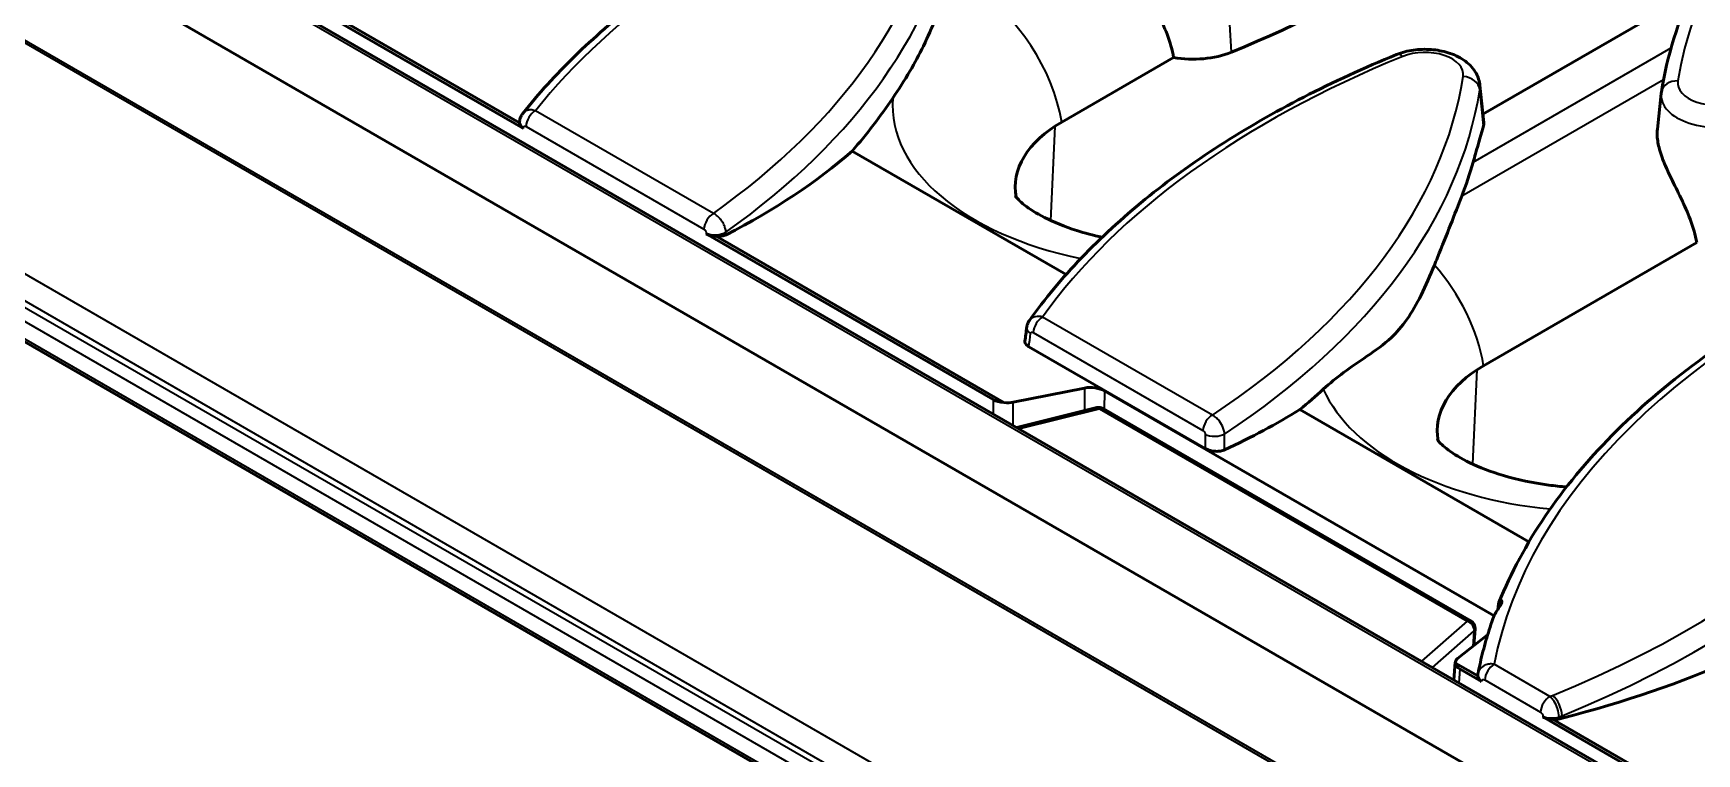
# Model space of a CAD drawing. Header units: millimetres. Extents: x 0 to 4362, y -130 to 2100.
# Drawn here: x 217.8 to 317.4, y 734.5 to 777.7 of the extents above; entities that cross this region are included whole.
import ezdxf

# ---------------------------------------------------------------- set-up
doc = ezdxf.new("R2010")
doc.units = ezdxf.units.MM
doc.header["$LTSCALE"] = 5
doc.layers.add('Sichtbar (ISO)', color=7, linetype='Continuous', lineweight=50)
doc.layers.add('Sichtbar schmal (ISO)', color=7, linetype='Continuous', lineweight=35)

msp = doc.modelspace()

# ---------------------------------------------------------------- linework, layer by layer
at = {"layer": 'Sichtbar (ISO)'}
for p, q in [((465.386, 645.121), (111.832, 849.246)), ((107.693, 846.975), (461.246, 642.851)), ((104.968, 824.054), (458.522, 619.93)), ((231.772, 780.85), (247.142, 771.976)), ((246.908, 772.315), (232.361, 780.714)), ((304.584, 772.834), (317.002, 780.003)), ((279.368, 772.353), (286.063, 776.219)), ((304.398, 774.574), (304.639, 772.322)), ((315.252, 774.068), (315.021, 771.923)), ((246.909, 772.329), (246.917, 772.404)), ((279.626, 763.223), (266.82, 770.617)), ((275.266, 755.739), (258.088, 765.656)), ((275.91, 755.571), (258.676, 765.521)), ((304.622, 757.773), (317.378, 765.138)), ((287.955, 752.815), (277.403, 758.908)), ((280.741, 756.435), (276.471, 755.588)), ((281.946, 756.254), (305.25, 742.799)), ((276.68, 754.07), (281.469, 755.26)), ((303.863, 742.493), (281.84, 755.208)), ((307.333, 747.227), (293.622, 755.143)), ((304.028, 741.005), (304.111, 742.019)), ((304.861, 741.663), (303.056, 740.238)), ((302.927, 740.025), (302.843, 738.965)), ((304.268, 739.198), (302.929, 739.971)), ((303.22, 739.599), (304.503, 738.859)), ((304.269, 739.211), (304.277, 739.284)), ((308.164, 736.745), (370.784, 700.591)), ((370.549, 700.931), (308.751, 736.61))]:
    msp.add_line(p, q, dxfattribs=at)
for centre, start, end in [((281.59, 754.775), 60, 103.95519), ((303.613, 742.06), 355.30307, 60)]:
    msp.add_arc(centre, 0.5, start, end, dxfattribs=at)
for centre, major_axis, ratio, start_param, end_param in [((252.899, 806.537), (-63.568, 0), 0.57735, 2.184893, 2.663872), ((287.223, 778.429), (-4, 0), 0.57735, 1.276578, 2.184893), ((210.472, 786.941), (63.043, 0), 0.57735, 5.818117, 5.91333), ((286.086, 768.475), (-9.5, 0), 0.57735, 5.497787, 6.396109), ((211.027, 789.485), (62.713, -6.827), 0.49047, 5.641828, 5.859535), ((241.787, 775.86), (63.043, 0), 0.57735, 6.063115, 6.120304), ((12279.446, -7033.611), (-7355.073, 15406.781), 0.626009, 0.774398, 0.774456), ((311.34, 753.895), (-9.5, 0), 0.57735, 5.497787, 6.396109), ((281.24, 755.966), (-0.998, 0.113), 0.488336, 3.983811, 5.290705), ((241.787, 775.86), (-63.043, 0), 0.57735, 2.536081, 2.576368), ((275.972, 756.148), (-1, 0), 0.578565, 0.785884, 1.5081), ((275.972, 756.057), (-0.998, 0.113), 0.488336, 1.564434, 2.149113), ((242.343, 777.405), (62.82, -6.839), 0.49047, 5.604078, 5.718668), ((303.922, 739.92), (-0.994, 0.113), 0.491843, 5.822803, 6.407482), ((303.929, 740.007), (-1.002, 0), 0.576137, 0.061569, 0.783786), ((273.659, 765.324), (62.927, -6.85), 0.49047, 5.367488, 5.581571), ((305.21, 739.183), (-0.908, 0.239), 0.994335, 0.06597, 0.150528), ((307.455, 738.183), (-3.31, 0.36), 0.49047, 2.158714, 2.225895)]:
    msp.add_ellipse(centre, major_axis=major_axis, ratio=ratio, start_param=start_param, end_param=end_param, dxfattribs=at)
for points, knots in [([(315.263, 774.155), (315.601, 776.306), (316.262, 778.435), (318.2, 782.577), (319.475, 784.59), (322.592, 788.442), (324.432, 790.282), (328.62, 793.739), (330.967, 795.357), (336.096, 798.33), (338.878, 799.685), (341.838, 800.889)], [5.5882853, 5.5882853, 5.5882853, 5.5882853, 5.7615256, 5.7615256, 5.9347658, 5.9347658, 6.108006, 6.108006, 6.2812463, 6.2812463, 6.4544865, 6.4544865, 6.4544865, 6.4544865]), ([(247.108, 772.873), (248.042, 774.048), (249.08, 775.191), (251.354, 777.404), (252.589, 778.473), (255.241, 780.527), (256.659, 781.512), (259.661, 783.387), (261.245, 784.277), (264.564, 785.956), (266.297, 786.743), (268.096, 787.476)], [5.9278941, 5.9278941, 5.9278941, 5.9278941, 6.0332126, 6.0332126, 6.138531, 6.138531, 6.2438495, 6.2438495, 6.349168, 6.349168, 6.4544865, 6.4544865, 6.4544865, 6.4544865]), ([(286.063, 776.219), (285.985, 776.678), (285.849, 777.147), (285.358, 778.444), (284.918, 779.277), (284.383, 780.388), (284.226, 780.726), (283.959, 781.393), (283.849, 781.722), (283.724, 782.276), (283.688, 782.549), (283.695, 782.873), (283.7, 782.939), (283.707, 783.004)], [2.8285154, 2.8285154, 2.8285154, 2.8285154, 2.9796104, 2.9796104, 3.2469031, 3.2469031, 3.3498715, 3.3498715, 3.45284, 3.45284, 3.5432401, 3.5432401, 3.5669124, 3.5669124, 3.5669124, 3.5669124]), ([(271.815, 778.545), (271.596, 778.011), (271.357, 777.462), (270.834, 776.391), (270.571, 775.9), (269.952, 774.844), (269.611, 774.318), (269.252, 773.784)], [-0.8428325, -0.8428325, -0.8428325, -0.8428325, -0.5586488, -0.5586488, -0.2976937, -0.2976937, 0, 0, 0, 0]), ([(299.411, 776.395), (299.73, 776.524), (300.072, 776.613), (300.771, 776.712), (301.128, 776.723), (301.831, 776.671), (302.176, 776.607), (302.836, 776.401), (303.149, 776.258), (303.698, 775.883), (303.938, 775.654), (304.254, 775.149), (304.353, 774.897), (304.393, 774.611), (304.396, 774.592), (304.398, 774.574)], [0.171301, 0.171301, 0.171301, 0.171301, 0.544708, 0.544708, 0.913961, 0.913961, 1.281842, 1.281842, 1.65525, 1.65525, 2.009336, 2.009336, 2.275825, 2.275825, 2.294291, 2.294291, 2.294291, 2.294291]), ([(277.434, 760.481), (278.353, 761.766), (279.395, 763.018), (281.71, 765.44), (282.983, 766.609), (285.744, 768.854), (287.232, 769.929), (290.402, 771.972), (292.084, 772.94), (295.623, 774.758), (297.48, 775.608), (299.411, 776.395)], [5.8890911, 5.8890911, 5.8890911, 5.8890911, 6.0021702, 6.0021702, 6.1152493, 6.1152493, 6.2283283, 6.2283283, 6.3414074, 6.3414074, 6.4544865, 6.4544865, 6.4544865, 6.4544865]), ([(315.252, 774.068), (315.252, 774.074), (315.253, 774.08), (315.254, 774.092), (315.255, 774.097), (315.256, 774.109), (315.257, 774.115), (315.259, 774.126), (315.26, 774.132), (315.261, 774.143), (315.262, 774.149), (315.263, 774.155)], [5.5596905, 5.5596905, 5.5596905, 5.5596905, 5.56540946, 5.56540946, 5.57112842, 5.57112842, 5.57684739, 5.57684739, 5.58256635, 5.58256635, 5.58828531, 5.58828531, 5.58828531, 5.58828531]), ([(246.917, 772.404), (246.92, 772.432), (246.925, 772.461), (246.937, 772.521), (246.945, 772.551), (246.965, 772.614), (246.977, 772.646), (247.005, 772.711), (247.022, 772.744), (247.061, 772.809), (247.083, 772.841), (247.108, 772.873)], [0, 0, 0, 0, 0.00177853, 0.00177853, 0.003557059, 0.003557059, 0.005335589, 0.005335589, 0.007114118, 0.007114118, 0.008892648, 0.008892648, 0.008892648, 0.008892648]), ([(247.142, 771.976), (247.068, 772.019), (247.009, 772.069), (246.929, 772.18), (246.908, 772.24), (246.907, 772.305), (246.908, 772.31), (246.908, 772.315)], [0, 0, 0, 0, 0.03135587, 0.03135587, 0.06257523, 0.06257523, 0.06525602, 0.06525602, 0.06525602, 0.06525602]), ([(304.618, 772.139), (304.481, 771.682), (304.315, 771.087), (304.092, 770.295), (304.045, 770.13), (303.996, 769.958)], [1.0982954, 1.0982954, 1.0982954, 1.0982954, 1.4526892, 1.4526892, 1.5412165, 1.5412165, 1.5412165, 1.5412165]), ([(304.639, 772.322), (304.641, 772.303), (304.642, 772.283), (304.638, 772.223), (304.631, 772.182), (304.618, 772.139)], [3.52470314, 3.52470314, 3.52470314, 3.52470314, 3.54324006, 3.54324006, 3.57659228, 3.57659228, 3.57659228, 3.57659228]), ([(317.378, 765.138), (317.3, 765.597), (317.163, 766.066), (316.673, 767.363), (316.233, 768.196), (315.698, 769.307), (315.541, 769.645), (315.273, 770.312), (315.164, 770.641), (315.039, 771.195), (315.003, 771.468), (315.01, 771.792), (315.014, 771.858), (315.021, 771.923)], [2.8285154, 2.8285154, 2.8285154, 2.8285154, 2.9796104, 2.9796104, 3.2469031, 3.2469031, 3.3498715, 3.3498715, 3.45284, 3.45284, 3.5432401, 3.5432401, 3.5669124, 3.5669124, 3.5669124, 3.5669124]), ([(276.597, 767.925), (276.597, 767.925), (276.604, 767.913), (276.678, 767.814), (276.842, 767.623), (277.432, 767.161), (277.833, 766.899), (278.877, 766.367), (279.531, 766.097), (280.746, 765.715), (281.255, 765.58), (281.79, 765.465)], [1.1175755, 1.1175755, 1.1175755, 1.1175755, 1.1901262, 1.1901262, 1.4207846, 1.4207846, 1.6328747, 1.6328747, 1.8569416, 1.8569416, 2.0003358, 2.0003358, 2.0003358, 2.0003358]), ([(303.31, 767.914), (302.906, 766.873), (302.413, 765.617), (301.797, 764.099), (301.736, 763.949), (301.674, 763.797)], [5.0571531, 5.0571531, 5.0571531, 5.0571531, 5.5983494, 5.5983494, 5.6573604, 5.6573604, 5.6573604, 5.6573604]), ([(258.676, 765.521), (258.595, 765.519), (258.513, 765.525), (258.369, 765.549), (258.306, 765.565), (258.19, 765.604), (258.136, 765.628), (258.088, 765.656)], [0.06879368, 0.06879368, 0.06879368, 0.06879368, 0.09343556, 0.09343556, 0.11373005, 0.11373005, 0.13405203, 0.13405203, 0.13405203, 0.13405203]), ([(259.275, 765.612), (259.209, 765.578), (259.128, 765.553), (258.944, 765.52), (258.842, 765.513), (258.717, 765.518), (258.697, 765.519), (258.676, 765.521)], [0, 0, 0, 0, 0.031341, 0.031341, 0.06295506, 0.06295506, 0.06916464, 0.06916464, 0.06916464, 0.06916464]), ([(305.542, 743.598), (306.247, 745.362), (307.173, 747.091), (309.441, 750.438), (310.782, 752.058), (313.846, 755.157), (315.57, 756.637), (319.361, 759.429), (321.428, 760.742), (325.864, 763.177), (328.232, 764.298), (330.726, 765.314)], [5.7245762, 5.7245762, 5.7245762, 5.7245762, 5.8705583, 5.8705583, 6.0165403, 6.0165403, 6.1625224, 6.1625224, 6.3085045, 6.3085045, 6.4544865, 6.4544865, 6.4544865, 6.4544865]), ([(301.674, 763.797), (301.424, 763.182), (301.16, 762.571), (300.608, 761.46), (300.33, 760.974), (299.725, 760.115), (299.424, 759.773), (298.639, 759.031), (298.153, 758.688), (296.615, 757.64), (295.813, 757.082), (295.025, 756.365)], [-1.160223, -1.160223, -1.160223, -1.160223, -0.984456, -0.984456, -0.819517, -0.819517, -0.662182, -0.662182, -0.44125, -0.44125, 0, 0, 0, 0]), ([(277.27, 760.057), (277.274, 760.083), (277.278, 760.109), (277.289, 760.163), (277.296, 760.191), (277.314, 760.247), (277.324, 760.276), (277.349, 760.335), (277.363, 760.364), (277.395, 760.423), (277.413, 760.452), (277.434, 760.481)], [0, 0, 0, 0, 0.001622688, 0.001622688, 0.003245376, 0.003245376, 0.004868064, 0.004868064, 0.006490753, 0.006490753, 0.008113441, 0.008113441, 0.008113441, 0.008113441]), ([(277.403, 758.908), (277.329, 758.95), (277.271, 758.998), (277.189, 759.1), (277.168, 759.153), (277.166, 759.215), (277.167, 759.224), (277.168, 759.234)], [0, 0, 0, 0, 0.03132609, 0.03132609, 0.06274299, 0.06274299, 0.06864006, 0.06864006, 0.06864006, 0.06864006]), ([(289.119, 752.731), (289.05, 752.699), (288.966, 752.675), (288.78, 752.646), (288.678, 752.641), (288.47, 752.653), (288.365, 752.669), (288.207, 752.709), (288.152, 752.726), (288.047, 752.767), (287.999, 752.79), (287.955, 752.815)], [0, 0, 0, 0, 0.031214, 0.031214, 0.0626236, 0.0626236, 0.0941904, 0.0941904, 0.1126713, 0.1126713, 0.1311408, 0.1311408, 0.1311408, 0.1311408]), ([(301.851, 753.345), (301.851, 753.345), (301.867, 753.318), (301.99, 753.166), (302.185, 752.962), (302.826, 752.487), (303.257, 752.22), (304.362, 751.687), (305.048, 751.421), (306.642, 750.953), (307.562, 750.757), (308.875, 750.581), (309.227, 750.543), (309.583, 750.514)], [1.117575, 1.117575, 1.117575, 1.117575, 1.223227, 1.223227, 1.446983, 1.446983, 1.65981, 1.65981, 1.885918, 1.885918, 2.128383, 2.128383, 2.21504, 2.21504, 2.21504, 2.21504]), ([(305.577, 743.351), (305.501, 743.24), (305.427, 743.125), (305.292, 742.888), (305.218, 742.744), (305.171, 742.61)], [1.43728889, 1.43728889, 1.43728889, 1.43728889, 1.48245626, 1.48245626, 1.52472033, 1.52472033, 1.52472033, 1.52472033]), ([(305.577, 743.351), (305.618, 743.412), (305.653, 743.469), (305.701, 743.574), (305.713, 743.621), (305.712, 743.691), (305.7, 743.714), (305.661, 743.732), (305.635, 743.725), (305.581, 743.678), (305.555, 743.636), (305.521, 743.541), (305.511, 743.493), (305.505, 743.441)], [-0.1578471, -0.1578471, -0.1578471, -0.1578471, -0.1322805, -0.1322805, -0.1052241, -0.1052241, -0.0800695, -0.0800695, -0.0548418, -0.0548418, -0.0283495, -0.0283495, -0.0087467, -0.0087467, -0.0087467, -0.0087467]), ([(304.289, 739.362), (304.331, 739.58), (304.377, 739.798), (304.475, 740.233), (304.527, 740.451), (304.638, 740.885), (304.697, 741.101), (304.821, 741.534), (304.887, 741.75), (305.024, 742.18), (305.096, 742.395), (305.171, 742.61)], [5.60933082, 5.60933082, 5.60933082, 5.60933082, 5.62695059, 5.62695059, 5.64457036, 5.64457036, 5.66219013, 5.66219013, 5.6798099, 5.6798099, 5.69742967, 5.69742967, 5.69742967, 5.69742967]), ([(304.503, 738.859), (304.429, 738.901), (304.37, 738.952), (304.304, 739.044), (304.286, 739.081), (304.27, 739.146), (304.267, 739.172), (304.268, 739.198)], [0, 0, 0, 0, 0.03134068, 0.03134068, 0.0515983, 0.0515983, 0.06519215, 0.06519215, 0.06519215, 0.06519215]), ([(308.751, 736.61), (308.682, 736.609), (308.613, 736.613), (308.474, 736.632), (308.405, 736.647), (308.275, 736.689), (308.216, 736.715), (308.164, 736.745)], [0.0415081, 0.0415081, 0.0415081, 0.0415081, 0.06227534, 0.06227534, 0.08447985, 0.08447985, 0.10671334, 0.10671334, 0.10671334, 0.10671334]), ([(309.144, 736.632), (309.054, 736.614), (308.955, 736.604), (308.818, 736.606), (308.785, 736.607), (308.751, 736.61)], [0, 0, 0, 0, 0.03158766, 0.03158766, 0.04171144, 0.04171144, 0.04171144, 0.04171144])]:
    msp.add_open_spline(points, degree=3, knots=knots, dxfattribs=at)
for points in [[(246.908, 772.315), (246.908, 772.32), (246.908, 772.325), (246.909, 772.329)], [(305.505, 743.441), (305.497, 743.362), (305.488, 743.284), (305.48, 743.206)], [(304.268, 739.198), (304.269, 739.202), (304.269, 739.207), (304.269, 739.211)]]:
    msp.add_open_spline(points, degree=3, dxfattribs=at)
at = {"layer": 'Sichtbar schmal (ISO)'}
for p, q in [((111.582, 849.221), (465.136, 645.097)), ((106.279, 841.194), (459.832, 637.07)), ((459.85, 637.209), (106.297, 841.333)), ((106.279, 827.379), (459.832, 623.255)), ((458.772, 621.826), (105.218, 825.951)), ((105.572, 826.155), (459.125, 622.031)), ((104.865, 825.338), (458.418, 621.214)), ((458.418, 620.158), (104.865, 824.283)), ((289.528, 776.541), (289.12, 783.478)), ((303.996, 769.958), (315.844, 776.798)), ((315.391, 774.89), (303.31, 767.914)), ((304.618, 772.139), (304.39, 774.284)), ((258.516, 766.888), (247.867, 773.037)), ((247.142, 771.976), (247.147, 772.024)), ((247.302, 772.091), (257.951, 765.943)), ((278.956, 772.099), (278.693, 766.469)), ((277.66, 759.76), (287.821, 753.894)), ((288.384, 754.815), (278.223, 760.682)), ((304.209, 757.519), (303.947, 751.889)), ((280.741, 756.435), (280.728, 755.076)), ((281.935, 755.153), (281.946, 756.254)), ((275.266, 755.739), (275.257, 754.892)), ((276.457, 754.2), (276.471, 755.588)), ((276.799, 754.002), (281.621, 755.2)), ((281.621, 755.2), (303.644, 742.484)), ((303.644, 742.484), (300.908, 740.083)), ((301.564, 739.704), (304.045, 741.881)), ((304.045, 741.881), (303.969, 740.958)), ((308.591, 737.978), (305.254, 739.904)), ((303.155, 738.785), (303.22, 739.599)), ((304.503, 738.859), (304.508, 738.907)), ((304.689, 738.959), (308.026, 737.032)), ((309.332, 736.676), (309.323, 736.821))]:
    msp.add_line(p, q, dxfattribs=at)
for centre, major_axis, ratio, start_param, end_param in [((377.862, 771.588), (-61.864, 0), 0.57735, 5.326486, 6.192687), ((304.121, 758.174), (61.864, 0), 0.57735, 2.184893, 2.71243), ((210.472, 789.39), (61.864, 0), 0.57735, 5.601629, 6.192687), ((210.472, 788.645), (62.861, 0), 0.57735, 5.60114, 6.192687), ((274.172, 774.129), (3.75, -6.495), 0.57735, 0.986756, 2.356194), ((335.436, 747.093), (-61.864, 0), 0.57735, 5.326486, 5.892904), ((299.788, 775.468), (-0.377, 0.926), 0.470482, 5.569944, 6.283185), ((301.111, 775.201), (2.296, 0), 0.57735, 6.192687, 8.468079), ((241.787, 778.309), (61.864, 0), 0.57735, 5.565327, 6.192687), ((303.398, 774.265), (0.988, -0.155), 0.813155, 0.214386, 1.697916), ((316.251, 774), (-0.988, 0.155), 0.813155, 4.839509, 6.283185), ((318.538, 774.696), (-2.296, 0), 0.57735, 6.192687, 8.468079), ((286.086, 773.374), (-16.848, 0), 0.57735, 6.241052, 7.517191), ((241.787, 777.564), (62.861, 0), 0.57735, 5.564852, 6.192687), ((301.111, 774.456), (3.292, 0), 0.57735, 6.192687, 6.345089), ((318.538, 773.951), (-3.292, 0), 0.57735, 6.221282, 8.468079), ((247.867, 772.383), (-0.4, -0.693), 0.57735, 3.926991, 5.445427), ((247.712, 772.316), (-0.795, 0.088), 0.587339, 0, 0.847632), ((258.516, 766.235), (-0.4, -0.693), 0.57735, 3.926991, 5.445427), ((258.651, 766), (0.8, 0.026), 0.490368, 3.911724, 5.580753), ((366.751, 736.012), (-61.864, 0), 0.57735, 5.326486, 6.174011), ((299.426, 759.548), (3.75, -6.495), 0.57735, 0.986756, 1.918438), ((273.102, 767.228), (61.864, 0), 0.57735, 5.326486, 6.192687), ((273.102, 766.483), (62.861, 0), 0.57735, 5.326486, 6.192687), ((278.064, 759.958), (-0.794, 0.099), 0.557465, 0, 0.853217), ((278.223, 760.029), (0.4, 0.693), 0.57735, 0.785398, 2.268928), ((311.34, 758.794), (-16.848, 0), 0.57735, 0.252357, 1.407699), ((281.59, 754.775), (-0.121, 0.485), 0.450114, 5.654924, 6.283185), ((281.59, 754.775), (0.25, 0.433), 0.57735, 0, 0.698132), ((288.384, 754.162), (0.4, 0.693), 0.57735, 0.785398, 2.268928), ((288.515, 753.925), (0.8, 0.004), 0.468989, 3.928518, 5.558258), ((303.613, 742.06), (0.25, 0.433), 0.57735, 0, 0.698132), ((303.613, 742.06), (-0.33, 0.376), 0.756108, 3.717439, 5.352632), ((303.613, 742.06), (0.498, -0.041), 0.627077, 5.808, 6.283185), ((305.254, 739.251), (-0.4, -0.693), 0.57735, 3.926991, 5.445427), ((305.073, 739.199), (-0.795, 0.085), 0.585333, 0, 0.845605), ((308.591, 737.324), (0.4, 0.693), 0.57735, 0.785398, 2.303835), ((307.426, 739.12), (-2.296, 0), 0.57735, 2.10265, 2.184893), ((308.749, 737.22), (-0.377, 0.926), 0.470482, 4.086414, 5.569944), ((308.727, 737.089), (0.8, 0.016), 0.500255, 3.918059, 5.248557), ((307.426, 738.375), (3.292, 0), 0.57735, 5.260934, 5.326486)]:
    msp.add_ellipse(centre, major_axis=major_axis, ratio=ratio, start_param=start_param, end_param=end_param, dxfattribs=at)
for points, knots in [([(247.867, 773.037), (247.815, 773.053), (247.762, 773.065), (247.627, 773.086), (247.546, 773.086), (247.347, 773.055), (247.237, 773.004), (247.138, 772.907), (247.122, 772.891), (247.108, 772.873)], [-0.0303683, -0.0303683, -0.0303683, -0.0303683, -0.02657227, -0.02657227, -0.02049861, -0.02049861, -0.01078075, -0.01078075, -0.00889265, -0.00889265, -0.00889265, -0.00889265]), ([(247.147, 772.024), (247.151, 772.053), (247.161, 772.077), (247.193, 772.106), (247.212, 772.113), (247.246, 772.112), (247.261, 772.11), (247.284, 772.101), (247.293, 772.097), (247.302, 772.091)], [0, 0, 0, 0, 0.01078075, 0.01078075, 0.02049861, 0.02049861, 0.02657227, 0.02657227, 0.0303683, 0.0303683, 0.0303683, 0.0303683]), ([(259.27, 765.767), (259.265, 765.841), (259.251, 765.92), (259.208, 766.071), (259.181, 766.142), (259.127, 766.257), (259.104, 766.3), (259.063, 766.369), (259.047, 766.395), (258.995, 766.472), (258.958, 766.521), (258.854, 766.642), (258.785, 766.708), (258.648, 766.815), (258.581, 766.856), (258.516, 766.888)], [-0.02965805, -0.02965805, -0.02965805, -0.02965805, -0.02439374, -0.02439374, -0.01964846, -0.01964846, -0.01668265, -0.01668265, -0.01482902, -0.01482902, -0.01112177, -0.01112177, -0.00519016, -0.00519016, 0, 0, 0, 0]), ([(257.951, 765.943), (257.963, 765.936), (257.975, 765.927), (258.001, 765.904), (258.013, 765.89), (258.032, 765.865), (258.039, 765.854), (258.048, 765.838), (258.051, 765.833), (258.058, 765.818), (258.063, 765.809), (258.072, 765.785), (258.077, 765.771), (258.084, 765.74), (258.086, 765.723), (258.086, 765.708)], [0, 0, 0, 0, 0.00519016, 0.00519016, 0.01112177, 0.01112177, 0.01482902, 0.01482902, 0.01668265, 0.01668265, 0.01964846, 0.01964846, 0.02439374, 0.02439374, 0.02965805, 0.02965805, 0.02965805, 0.02965805]), ([(278.223, 760.682), (278.075, 760.726), (277.923, 760.736), (277.665, 760.679), (277.556, 760.62), (277.461, 760.516), (277.447, 760.499), (277.434, 760.481)], [-0.03049233, -0.03049233, -0.03049233, -0.03049233, -0.01966755, -0.01966755, -0.00991001, -0.00991001, -0.00811344, -0.00811344, -0.00811344, -0.00811344]), ([(277.501, 759.69), (277.502, 759.7), (277.504, 759.71), (277.512, 759.734), (277.52, 759.746), (277.544, 759.772), (277.563, 759.78), (277.608, 759.783), (277.634, 759.775), (277.66, 759.76)], [0, 0, 0, 0, 0.00381154, 0.00381154, 0.00991001, 0.00991001, 0.01966755, 0.01966755, 0.03049233, 0.03049233, 0.03049233, 0.03049233]), ([(289.115, 753.679), (289.106, 753.828), (289.061, 753.993), (288.922, 754.292), (288.832, 754.427), (288.664, 754.614), (288.594, 754.677), (288.476, 754.763), (288.43, 754.792), (288.384, 754.815)], [-0.02964772, -0.02964772, -0.02964772, -0.02964772, -0.01912278, -0.01912278, -0.00963551, -0.00963551, -0.00370597, -0.00370597, 0, 0, 0, 0]), ([(287.821, 753.894), (287.829, 753.889), (287.838, 753.883), (287.86, 753.865), (287.873, 753.851), (287.904, 753.812), (287.92, 753.784), (287.944, 753.722), (287.951, 753.687), (287.951, 753.656)], [0, 0, 0, 0, 0.00370597, 0.00370597, 0.00963551, 0.00963551, 0.01912278, 0.01912278, 0.02964772, 0.02964772, 0.02964772, 0.02964772]), ([(287.951, 753.656), (287.952, 753.494), (287.953, 753.332), (287.954, 753.052), (287.955, 752.934), (287.955, 752.815)], [0, 0, 0, 0, 0.05501245, 0.05501245, 0.09520083, 0.09520083, 0.09520083, 0.09520083]), ([(289.119, 752.731), (289.118, 752.885), (289.117, 753.039), (289.116, 753.355), (289.116, 753.517), (289.115, 753.679)], [-0.1072787, -0.1072787, -0.1072787, -0.1072787, -0.0550124, -0.0550124, 0, 0, 0, 0]), ([(305.254, 739.904), (305.201, 739.912), (305.147, 739.917), (305.008, 739.92), (304.923, 739.911), (304.711, 739.862), (304.586, 739.802), (304.389, 739.623), (304.316, 739.5), (304.289, 739.362)], [-0.03357573, -0.03357573, -0.03357573, -0.03357573, -0.02937877, -0.02937877, -0.02266362, -0.02266362, -0.01191939, -0.01191939, -0.00137387, -0.00137387, -0.00137387, -0.00137387]), ([(304.508, 738.907), (304.511, 738.939), (304.526, 738.963), (304.565, 738.987), (304.588, 738.99), (304.628, 738.985), (304.644, 738.98), (304.67, 738.969), (304.68, 738.964), (304.689, 738.959)], [0, 0, 0, 0, 0.01191939, 0.01191939, 0.02266362, 0.02266362, 0.02937877, 0.02937877, 0.03357573, 0.03357573, 0.03357573, 0.03357573]), ([(309.143, 736.753), (309.136, 736.905), (309.102, 737.077), (308.993, 737.395), (308.923, 737.541), (308.796, 737.746), (308.744, 737.816), (308.658, 737.915), (308.624, 737.949), (308.591, 737.978)], [-0.02987032, -0.02987032, -0.02987032, -0.02987032, -0.01926636, -0.01926636, -0.00970785, -0.00970785, -0.00373379, -0.00373379, 0, 0, 0, 0]), ([(308.026, 737.032), (308.035, 737.027), (308.043, 737.021), (308.066, 737.003), (308.079, 736.99), (308.111, 736.952), (308.128, 736.924), (308.154, 736.861), (308.162, 736.827), (308.162, 736.797)], [0, 0, 0, 0, 0.00373379, 0.00373379, 0.00970785, 0.00970785, 0.01926636, 0.01926636, 0.02987032, 0.02987032, 0.02987032, 0.02987032])]:
    msp.add_open_spline(points, degree=3, knots=knots, dxfattribs=at)
for points in [[(258.086, 765.708), (258.087, 765.691), (258.088, 765.673), (258.088, 765.656)], [(259.275, 765.612), (259.273, 765.664), (259.272, 765.715), (259.27, 765.767)], [(277.403, 758.908), (277.436, 759.169), (277.468, 759.429), (277.501, 759.69)], [(308.162, 736.797), (308.163, 736.779), (308.163, 736.762), (308.164, 736.745)], [(309.144, 736.632), (309.144, 736.673), (309.143, 736.713), (309.143, 736.753)]]:
    msp.add_open_spline(points, degree=3, dxfattribs=at)

doc.saveas('drawing.dxf')
